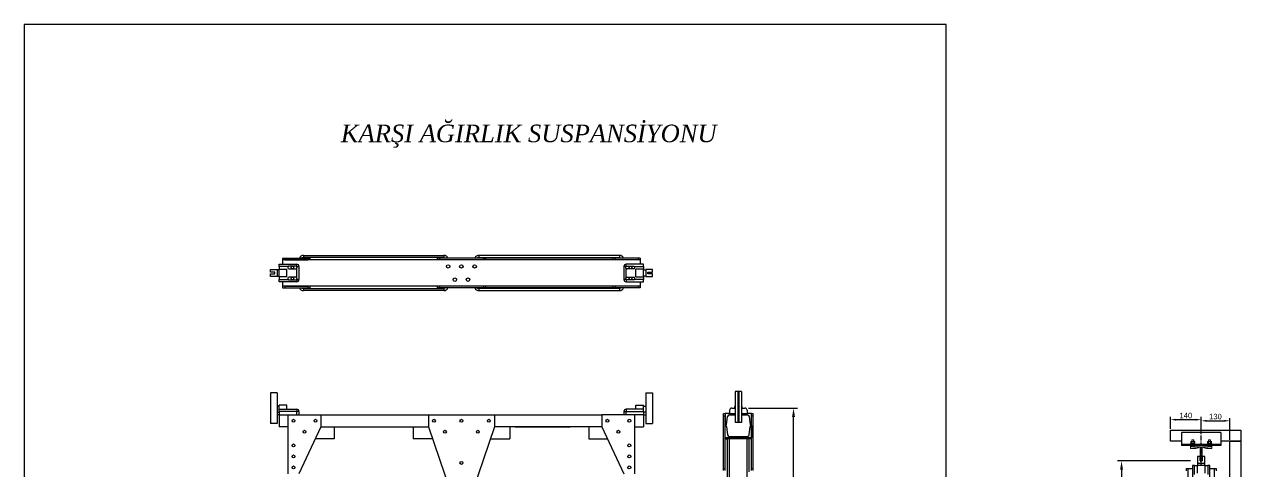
# Model space of a CAD drawing. Header units: millimetres. Extents: x 0 to 5541, y 0 to 5940.
# Drawn here: x 0 to 5541, y 3907 to 5940 of the extents above; entities that cross this region are included whole.
import ezdxf

# ---------------------------------------------------------------- set-up
doc = ezdxf.new("R2010")
doc.units = ezdxf.units.MM
doc.set_wipeout_variables(frame=1)
for name, pattern in [('CENTER2', [28.575, 19.05, -3.175, 3.175, -3.175]), ('CENTERX2', [4, 2.5, -0.5, 0.5, -0.5]), ('SLD-Solid', [0])]:
    doc.linetypes.add(name, pattern=pattern)
for name, color, linetype in [('EKSEN', 253, 'CENTERX2'), ('KABİN', 7, 'Continuous'), ('KONSOL-TIRNAK grubu', 242, 'Continuous'), ('Yazılar', 70, 'Continuous')]:
    doc.layers.add(name, color=color, linetype=linetype)
doc.styles.get("Standard").update_dxf_attribs({"font": 'arial.ttf'})
doc.dimstyles.new('DimStyleALPx0.5', dxfattribs={"dimscale": 10, "dimtxt": 2.5, "dimasz": 2.5, "dimexe": 1.25, "dimexo": 0.625, "dimtad": 1, "dimdsep": 46, "dimtxsty": 'Standard', "dimcen": 2.5, "dimclrd": 60, "dimclre": 60, "dimadec": 0, "dimazin": 0, "dimtfac": 1, "dimtofl": 0, "dimtmove": 0, "dimatfit": 3, "dimfxl": 1, "dimarcsym": 0})
doc.dimstyles.new('Ölçülendirme Küçük', dxfattribs={"dimscale": 100, "dimtxt": 0.4, "dimasz": 0.4, "dimexe": 0.18, "dimexo": 0.44, "dimgap": 0, "dimtad": 1, "dimdec": 0, "dimrnd": 1, "dimzin": 0, "dimdsep": 46, "dimtxsty": 'Standard', "dimcen": 0.09, "dimclrd": 60, "dimclre": 60, "dimclrt": 256, "dimadec": 0, "dimazin": 0, "dimtfac": 1, "dimtdec": 0, "dimtix": 1, "dimtofl": 0, "dimtmove": 0, "dimatfit": 3, "dimfxl": 0.75, "dimtolj": 1, "dimtzin": 0, "dimarcsym": 0})

# ---------------------------------------------------------------- blocks, each defined once
blk = doc.blocks.new('*D11')
at = {"color": 60, "linetype": 'ByBlock', "lineweight": -2, "transparency": 16777216}
for p, q in [((5361.4, 4060.4), (5361.4, 4147)), ((5386.4, 4134.5), (5466.4, 4134.5)), ((5491.4, 4047.9), (5491.4, 4147))]:
    blk.add_line(p, q, dxfattribs=at)
at = {"color": 60, "transparency": 16777216}
for points in [[(5386.4, 4138.7), (5386.4, 4130.4), (5361.4, 4134.5)], [(5466.4, 4138.7), (5466.4, 4130.4), (5491.4, 4134.5)]]:
    blk.add_solid(points, dxfattribs=at)
at = {"layer": 'DEFPOINTS', "color": 0, "transparency": 16777216}
for p in [(5491.4, 4134.5), (5361.4, 4054.2), (5491.4, 4041.7)]:
    blk.add_point(p, dxfattribs=at)
at = {"color": 0, "transparency": 16777216, "insert": (5426.4, 4153.6), "char_height": 25, "attachment_point": 5}
blk.add_mtext('130', dxfattribs=at)
blk = doc.blocks.new('*D12')
at = {"color": 60, "linetype": 'ByBlock', "lineweight": -2, "transparency": 16777216}
for p, q in [((5221.4, 4097.9), (5221.4, 4152)), ((5336.4, 4139.5), (5246.4, 4139.5)), ((5361.4, 4060.4), (5361.4, 4152))]:
    blk.add_line(p, q, dxfattribs=at)
at = {"color": 60, "transparency": 16777216}
for points in [[(5246.4, 4143.7), (5246.4, 4135.4), (5221.4, 4139.5)], [(5336.4, 4143.7), (5336.4, 4135.4), (5361.4, 4139.5)]]:
    blk.add_solid(points, dxfattribs=at)
at = {"layer": 'DEFPOINTS', "color": 0, "transparency": 16777216}
for p in [(5221.4, 4139.5), (5221.4, 4091.7), (5361.4, 4054.2)]:
    blk.add_point(p, dxfattribs=at)
at = {"color": 0, "transparency": 16777216, "insert": (5291.4, 4158.5), "char_height": 25, "attachment_point": 5}
blk.add_mtext('140', dxfattribs=at)
blk = doc.blocks.new('*U7')
blk.add_wipeout([(75, -90), (130, -90), (130, 90), (75, 90)])
at = {"color": 4}
blk.add_lwpolyline([(0, -4.5), (60, -4.5, -0.414214), (65, -9.5), (65, -30, 0.414214), (70, -35), (70, 35), (70, 35, 0.414214), (65, 30), (65, 9.5, -0.414214), (60, 4.5), (0, 4.5)], format="xyb", close=True, dxfattribs=at)
at = {"layer": 'EKSEN', "linetype": 'CENTER2'}
blk.add_line((-20, 0), (150, 0), dxfattribs=at)
at = {"layer": 'KABİN', "lineweight": 20}
for p, q in [((57, 48.7), (70, 48.7)), ((57, 24.6), (57, 48.7)), ((59.8, 11.8), (57, 24.6)), ((63, 11.8), (59.8, 11.8)), ((63, 11.8), (63.7, 25.3)), ((64.9, 25.3), (63.7, 25.3)), ((64.9, 45.2), (70, 45.2)), ((64.9, 25.3), (64.9, 45.2)), ((64.9, 41.7), (70, 41.7)), ((64.9, 35), (70, 35)), ((78.6, 49.5), (75, 49.5)), ((78.6, 27.1), (75, 27.1)), ((78.6, 49.5), (78.6, 38.3)), ((81, 44.9), (78.6, 44.9)), ((78.6, 39.9), (81, 37.2)), ((78.6, 39.3), (81, 36.6)), ((78.6, 27.1), (78.6, 38.3)), ((81, 31.7), (78.6, 31.7)), ((81, 44.9), (81, 38.3)), ((81, 31.7), (81, 38.3)), ((81.9, 47.1), (88.1, 47.1)), ((81.9, 42.7), (88.1, 42.7)), ((81.9, 33.9), (88.1, 33.9)), ((81.9, 29.5), (88.1, 29.5)), ((89, 44.9), (89, 38.3)), ((95.7, 43.1), (89, 43.1)), ((96.5, 42.3), (89, 42.3)), ((89, 31.7), (89, 38.3)), ((96.5, 34.3), (89, 34.3)), ((95.7, 33.5), (89, 33.5)), ((96.5, 42.3), (95.7, 43.1)), ((95.7, 43.1), (95.7, 38.3)), ((95.7, 33.5), (95.7, 38.3)), ((96.5, 34.3), (95.7, 33.5)), ((96.5, 38.3), (96.5, 42.3)), ((96.5, 38.3), (96.5, 34.3)), ((59.8, -11.8), (57, -24.6)), ((57, -24.6), (57, -48.7)), ((57, -48.7), (70, -48.7)), ((63, -11.8), (59.8, -11.8)), ((63, -11.8), (63.7, -25.3)), ((64.9, -25.3), (63.7, -25.3)), ((64.9, -25.3), (64.9, -45.2)), ((64.9, -35), (70, -35)), ((64.9, -41.7), (70, -41.7)), ((64.9, -45.2), (70, -45.2)), ((78.6, -27.1), (75, -27.1)), ((78.6, -49.5), (75, -49.5)), ((78.6, -27.1), (78.6, -38.3)), ((81, -31.7), (78.6, -31.7)), ((78.6, -39.3), (81, -36.6)), ((78.6, -39.9), (81, -37.2)), ((78.6, -49.5), (78.6, -38.3)), ((81, -44.9), (78.6, -44.9)), ((81, -31.7), (81, -38.3)), ((81, -44.9), (81, -38.3)), ((81.9, -29.5), (88.1, -29.5)), ((81.9, -33.9), (88.1, -33.9)), ((81.9, -42.7), (88.1, -42.7)), ((81.9, -47.1), (88.1, -47.1)), ((89, -31.7), (89, -38.3)), ((95.7, -33.5), (89, -33.5)), ((96.5, -34.3), (89, -34.3)), ((89, -44.9), (89, -38.3)), ((96.5, -42.3), (89, -42.3)), ((95.7, -43.1), (89, -43.1)), ((95.7, -33.5), (95.7, -38.3)), ((96.5, -34.3), (95.7, -33.5)), ((95.7, -43.1), (95.7, -38.3)), ((96.5, -42.3), (95.7, -43.1)), ((96.5, -38.3), (96.5, -34.3)), ((96.5, -38.3), (96.5, -42.3))]:
    blk.add_line(p, q, dxfattribs=at)
for centre, radius, start, end in [((84.1, 44.9), 3.14, 135.7033, 224.2967), ((92.2, 38.3), 11.2, 156.9925, 203.0075), ((84.1, 31.7), 3.14, 135.7033, 224.2967), ((85.9, 44.9), 3.14, 315.7033, 44.2967), ((77.8, 38.3), 11.2, 336.9925, 23.0075), ((85.9, 31.7), 3.14, 315.7033, 44.2967), ((84.1, -31.7), 3.14, 135.7033, 224.2967), ((92.2, -38.3), 11.2, 156.9925, 203.0075), ((84.1, -44.9), 3.14, 135.7033, 224.2967), ((85.9, -31.7), 3.14, 315.7033, 44.2967), ((77.8, -38.3), 11.2, 336.9925, 23.0075), ((85.9, -44.9), 3.14, 315.7033, 44.2967)]:
    blk.add_arc(centre, radius, start, end, dxfattribs=at)
at = {"layer": 'KONSOL-TIRNAK grubu'}
for p, q in [((70, -90), (70, 90)), ((130, 90), (70, 90)), ((75, -90), (75, 90)), ((130, -90), (70, -90))]:
    blk.add_line(p, q, dxfattribs=at)
at = {"layer": 'KONSOL-TIRNAK grubu', "linetype": 'ByBlock'}
blk.add_line((130, -90), (130, 90), dxfattribs=at)
blk = doc.blocks.new('*D13')
at = {"color": 60, "lineweight": -2, "transparency": 16777216}
for p, q in [((3299.4, 4192.5), (3522.3, 4192.5)), ((3504.3, 922.5), (3504.3, 4152.5)), ((3294.4, 882.5), (3522.3, 882.5))]:
    blk.add_line(p, q, dxfattribs=at)
at = {"color": 60, "transparency": 16777216}
for points in [[(3497.7, 4152.5), (3511, 4152.5), (3504.3, 4192.5)], [(3497.7, 922.5), (3511, 922.5), (3504.3, 882.5)]]:
    blk.add_solid(points, dxfattribs=at)
at = {"layer": 'DEFPOINTS', "color": 0, "transparency": 16777216}
for p in [(3255.4, 4192.5), (3504.3, 4192.5), (3250.4, 882.5)]:
    blk.add_point(p, dxfattribs=at)
at = {"transparency": 16777216, "insert": (3483.9, 2537.5), "char_height": 40, "attachment_point": 5, "rotation": 90}
blk.add_mtext('\\A1;3310', dxfattribs=at)
blk = doc.blocks.new('A$C3FE41340')
at = {"color": 2, "linetype": 'Continuous', "lineweight": 25, "true_color": 0xf1eb1f}
for p, q in [((65.5, 3455), (65.5, 3315)), ((77.5, 3455), (65.5, 3455)), ((77.5, 3455), (77.5, 3315)), ((82.5, 3455), (77.5, 3455)), ((82.5, 3455), (82.5, 3315)), ((94.5, 3455), (82.5, 3455)), ((94.5, 3455), (94.5, 3315)), ((77.5, 3315), (65.5, 3315)), ((82.5, 3315), (77.5, 3315)), ((94.5, 3315), (82.5, 3315))]:
    blk.add_line(p, q, dxfattribs=at)
at = {"color": 7, "linetype": 'Continuous', "lineweight": 25}
for p, q in [((12, 3355), (20, 3355)), ((12, 3345), (12, 3355)), ((12, 3345), (20, 3345)), ((12, 3105), (12, 3345)), ((40, 3355), (20, 3355)), ((20, 3355), (20, 3300)), ((20, 3105), (20, 3345)), ((26.4, 3304), (30.3, 3341.5)), ((38.3, 3348.7), (65.5, 3348.7)), ((40, 3370), (40, 3355)), ((40, 3355), (65.5, 3355)), ((50, 3380), (62, 3380)), ((94.5, 3355), (120, 3355)), ((94.5, 3348.7), (121.7, 3348.7)), ((98, 3380), (110, 3380)), ((120, 3370), (120, 3355)), ((140, 3355), (120, 3355)), ((129.7, 3341.5), (133.6, 3304)), ((140, 3355), (148, 3355)), ((140, 3300), (140, 3355)), ((140, 3345), (148, 3345)), ((140, 3105), (140, 3345)), ((148, 3345), (148, 3355)), ((148, 3105), (148, 3345)), ((20, 3300), (21.9, 3300)), ((20, 3245), (20, 3300)), ((26.4, 3296), (30.3, 3258.5)), ((129.7, 3258.5), (133.6, 3296)), ((138.1, 3300), (140, 3300)), ((140, 3300), (140, 3245)), ((140, 3245), (20, 3245)), ((20, 3240), (30, 3240)), ((30, 215), (30, 3240)), ((40, 3240), (30, 3240)), ((30, 3090), (30, 3240)), ((38.3, 3251.3), (121.7, 3251.3)), ((40, 215), (40, 3240)), ((120, 3240), (40, 3240)), ((120, 215), (120, 3240)), ((130, 3240), (120, 3240)), ((130, 3090), (130, 3240)), ((140, 3240), (130, 3240)), ((12, 3095), (12, 3105)), ((12, 3105), (20, 3105)), ((20, 3095), (20, 3105)), ((140, 3105), (148, 3105)), ((140, 3095), (140, 3105)), ((148, 3095), (148, 3105))]:
    blk.add_line(p, q, dxfattribs=at)
for centre, radius, start, end in [((80, 3380), 18, 143.6639, 180), ((80, 3380), 18, 0, 36.3361), ((38.3, 3340.7), 8, 90, 174), ((50, 3370), 10, 90, 180), ((110, 3370), 10, 0, 90), ((121.7, 3340.7), 8, 6, 90), ((21.9, 3304.5), 4.5, 270, 354), ((21.9, 3295.5), 4.5, 6, 90), ((138.1, 3304.5), 4.5, 186, 270), ((138.1, 3295.5), 4.5, 90, 174), ((38.3, 3259.3), 8, 186, 270), ((121.7, 3259.3), 8, 270, 354)]:
    blk.add_arc(centre, radius, start, end, dxfattribs=at)
blk = doc.blocks.new('*D21')
at = {"color": 60, "lineweight": -2, "transparency": 16777216}
for p, q in [((5312.9, 3951.7), (4980.7, 3951.7)), ((4998.7, 3911.7), (4998.7, 1991.7)), ((5312.9, 1951.7), (4980.7, 1951.7))]:
    blk.add_line(p, q, dxfattribs=at)
at = {"color": 60, "transparency": 16777216}
for points in [[(4992, 3911.7), (5005.4, 3911.7), (4998.7, 3951.7)], [(4992, 1991.7), (5005.4, 1991.7), (4998.7, 1951.7)]]:
    blk.add_solid(points, dxfattribs=at)
at = {"layer": 'DEFPOINTS', "color": 0, "transparency": 16777216}
for p in [(5356.9, 3951.7), (4998.7, 1951.7), (5356.9, 1951.7)]:
    blk.add_point(p, dxfattribs=at)
at = {"transparency": 16777216, "insert": (4978.3, 2951.7), "char_height": 40, "attachment_point": 5, "rotation": 90}
blk.add_mtext('\\A1;2000', dxfattribs=at)
blk = doc.blocks.new('*U31')
at = {"color": 7, "linetype": 'Continuous', "lineweight": 25}
for p, q in [((1835, 140), (-95, 140)), ((1850, 120), (1770, 120)), ((1835, 148), (1825, 148)), ((1835, 148), (1835, 140)), ((1835, 140), (1835, 120)), ((1850, 110), (1850, 120)), ((1808.3, 110), (1850, 110)), ((1850, 98), (1815, 98)), ((1815, 62), (1850, 62)), ((1850, 110), (1850, 98)), ((1850, 62), (1850, 98)), ((1850, 95), (1860, 95)), ((1860, 65), (1850, 65)), ((1850, 62), (1850, 50)), ((1835, 20), (-95, 20)), ((1770, 40), (1850, 40)), ((1850, 50), (1808.3, 50)), ((1835, 12), (1825, 12)), ((1835, 40), (1835, 20)), ((1835, 20), (1835, 12)), ((1850, 40), (1850, 50))]:
    blk.add_line(p, q, dxfattribs=at)
at = {"color": 2, "linetype": 'Continuous', "lineweight": 25, "true_color": 0xf1eb1f}
for p, q in [((1860, 96.5), (1860, 63.5)), ((1890, 96.5), (1860, 96.5)), ((1860, 63.5), (1890, 63.5)), ((1870, 75.5), (1870, 84.5)), ((1870, 84.5), (1890, 84.5)), ((1890, 75.5), (1870, 75.5)), ((1890, 84.5), (1890, 96.5)), ((1890, 63.5), (1890, 75.5))]:
    blk.add_line(p, q, dxfattribs=at)
blk = doc.blocks.new('A$C0EF7659A')
at = {"color": 7, "linetype": 'Continuous', "lineweight": 25}
for centre in [(8, 68), (68, 68), (128, 68), (38, 8), (98, 8)]:
    blk.add_circle(centre, 8, dxfattribs=at)
blk = doc.blocks.new('*U33')
at = {"color": 7, "linetype": 'Continuous', "lineweight": 25}
for p, q in [((40, 120), (120, 120)), ((40, 110), (40, 120)), ((55, 148), (55, 140)), ((55, 148), (65, 148)), ((1685, 140), (55, 140)), ((55, 140), (55, 120)), ((65, 148), (65, 140)), ((65, 148), (170, 148)), ((65, 140), (170, 140)), ((115, 111), (85, 111)), ((120, 110), (120, 120)), ((150, 160), (790, 160)), ((150, 160), (150, 150)), ((790, 150), (150, 150)), ((170, 148), (170, 140)), ((170, 148), (180, 148)), ((180, 148), (180, 140)), ((760, 148), (760, 140)), ((770, 148), (760, 148)), ((770, 148), (770, 140)), ((1675, 148), (770, 148)), ((1675, 140), (770, 140)), ((790, 160), (790, 150)), ((1590, 160), (950, 160)), ((950, 160), (950, 150)), ((950, 150), (1590, 150)), ((970, 148), (970, 140)), ((970, 148), (980, 148)), ((980, 148), (980, 140)), ((1560, 148), (1560, 140)), ((1570, 148), (1560, 148)), ((1570, 148), (1570, 140)), ((1590, 160), (1590, 150)), ((1700, 120), (1620, 120)), ((1620, 110), (1620, 120)), ((1625, 111), (1655, 111)), ((1685, 148), (1675, 148)), ((1675, 148), (1675, 140)), ((1685, 148), (1685, 140)), ((1685, 140), (1685, 120)), ((1700, 110), (1700, 120)), ((40, 95), (30, 95)), ((30, 65), (40, 65)), ((81.7, 110), (40, 110)), ((40, 110), (40, 98)), ((40, 98), (75, 98)), ((40, 62), (40, 98)), ((75, 62), (40, 62)), ((40, 62), (40, 50)), ((75, 62), (75, 98)), ((85, 99), (115, 99)), ((115, 61), (85, 61)), ((120, 110), (118.3, 110)), ((120, 110), (130, 110)), ((120, 108.3), (120, 110)), ((120, 58.3), (120, 101.7)), ((130, 110), (130, 50)), ((1620, 110), (1610, 110)), ((1610, 110), (1610, 50)), ((1620, 110), (1621.7, 110)), ((1620, 108.3), (1620, 110)), ((1620, 58.3), (1620, 101.7)), ((1655, 99), (1625, 99)), ((1625, 61), (1655, 61)), ((1658.3, 110), (1700, 110)), ((1700, 98), (1665, 98)), ((1665, 62), (1665, 98)), ((1665, 62), (1700, 62)), ((1700, 110), (1700, 98)), ((1700, 62), (1700, 98)), ((1700, 95), (1710, 95)), ((1710, 65), (1700, 65)), ((1700, 62), (1700, 50)), ((40, 50), (81.7, 50)), ((40, 40), (40, 50)), ((120, 40), (40, 40)), ((55, 40), (55, 20)), ((1685, 20), (55, 20)), ((55, 20), (55, 12)), ((55, 12), (65, 12)), ((65, 20), (65, 12)), ((65, 20), (170, 20)), ((65, 12), (170, 12)), ((85, 49), (115, 49)), ((118.3, 50), (120, 50)), ((120, 50), (120, 51.7)), ((120, 50), (130, 50)), ((120, 50), (120, 40)), ((150, 10), (790, 10)), ((150, 10), (150, 0)), ((170, 20), (170, 12)), ((170, 12), (180, 12)), ((180, 20), (180, 12)), ((760, 20), (760, 12)), ((770, 12), (760, 12)), ((770, 20), (770, 12)), ((1675, 20), (770, 20)), ((1675, 12), (770, 12)), ((790, 10), (790, 0)), ((1590, 10), (950, 10)), ((950, 10), (950, 0)), ((970, 20), (970, 12)), ((970, 12), (980, 12)), ((980, 20), (980, 12)), ((1560, 20), (1560, 12)), ((1570, 12), (1560, 12)), ((1570, 20), (1570, 12)), ((1590, 10), (1590, 0)), ((1620, 50), (1610, 50)), ((1620, 50), (1620, 51.7)), ((1621.7, 50), (1620, 50)), ((1620, 50), (1620, 40)), ((1620, 40), (1700, 40)), ((1655, 49), (1625, 49)), ((1700, 50), (1658.3, 50)), ((1675, 20), (1675, 12)), ((1685, 12), (1675, 12)), ((1685, 40), (1685, 20)), ((1685, 20), (1685, 12)), ((1700, 40), (1700, 50)), ((790, 0), (150, 0)), ((950, 0), (1590, 0))]:
    blk.add_line(p, q, dxfattribs=at)
at = {"color": 8, "linetype": 'Continuous', "lineweight": 25}
for p, q in [((150, 150), (150, 148)), ((790, 150), (790, 148)), ((950, 150), (950, 148)), ((1590, 150), (1590, 148)), ((150, 12), (150, 10)), ((790, 12), (790, 10)), ((950, 12), (950, 10)), ((1590, 12), (1590, 10))]:
    blk.add_line(p, q, dxfattribs=at)
at = {"color": 2, "linetype": 'Continuous', "lineweight": 25, "true_color": 0xf1eb1f}
for p, q in [((0, 96.5), (30, 96.5)), ((0, 84.5), (0, 96.5)), ((20, 84.5), (0, 84.5)), ((0, 63.5), (0, 75.5)), ((0, 75.5), (20, 75.5)), ((30, 63.5), (0, 63.5)), ((20, 75.5), (20, 84.5)), ((30, 96.5), (30, 63.5)), ((1710, 96.5), (1710, 63.5)), ((1740, 96.5), (1710, 96.5)), ((1710, 63.5), (1740, 63.5)), ((1720, 75.5), (1720, 84.5)), ((1720, 84.5), (1740, 84.5)), ((1740, 75.5), (1720, 75.5)), ((1740, 84.5), (1740, 96.5)), ((1740, 63.5), (1740, 75.5))]:
    blk.add_line(p, q, dxfattribs=at)
at = {"color": 7, "linetype": 'Continuous', "lineweight": 25}
for centre in [(100, 105), (1640, 105), (100, 55), (1640, 55)]:
    blk.add_circle(centre, 6, dxfattribs=at)
for centre, radius, start, end in [((120, 110), 10, 0, 90), ((150, 140), 20, 90, 156.4218), ((790, 140), 20, 23.5782, 90), ((950, 140), 20, 90, 156.4218), ((1590, 140), 20, 23.5782, 90), ((1620, 110), 10, 90, 180), ((85, 105), 6, 123.5573, 270), ((85, 55), 6, 90, 236.4427), ((115, 105), 6, 270, 326.4427), ((115, 55), 6, 33.5573, 90), ((115, 105), 6, 33.5573, 56.4427), ((1625, 105), 6, 123.5573, 146.4427), ((1625, 105), 6, 213.5573, 270), ((1625, 55), 6, 90, 146.4427), ((1655, 105), 6, 270, 56.4427), ((1655, 55), 6, 303.5573, 90), ((115, 55), 6, 303.5573, 326.4427), ((120, 50), 10, 270, 0), ((150, 20), 20, 203.5782, 270), ((790, 20), 20, 270, 336.4218), ((950, 20), 20, 203.5782, 270), ((1590, 20), 20, 270, 336.4218), ((1620, 50), 10, 180, 270), ((1625, 55), 6, 213.5573, 236.4427)]:
    blk.add_arc(centre, radius, start, end, dxfattribs=at)
at = {"color": 8, "linetype": 'Continuous', "lineweight": 25}
for centre, start_param, end_param in [((150, 140), 1.570796, 2.214297), ((950, 140), 1.570796, 2.214297), ((150, 20), 4.068888, 4.712389), ((950, 20), 4.068888, 4.712389)]:
    blk.add_ellipse(centre, major_axis=(20, 0), ratio=0.5, start_param=start_param, end_param=end_param, dxfattribs=at)
at = {"color": 8, "linetype": 'Continuous', "lineweight": 25, "extrusion": (0, 0, -1)}
for centre, start_param, end_param in [((790, 140), 1.570796, 2.214297), ((1590, 140), 1.570796, 2.214297), ((790, 20), 4.068888, 4.712389), ((1590, 20), 4.068888, 4.712389)]:
    blk.add_ellipse(centre, major_axis=(-20, 0), ratio=0.5, start_param=start_param, end_param=end_param, dxfattribs=at)
at = {"color": 7, "linetype": 'Continuous', "lineweight": 25}
for points, knots in [([(85, 111), (84.3, 110.9), (83.1, 110.8), (82.1, 110.3), (81.7, 110)], [0, 0, 0, 0, 0.574869, 1, 1, 1, 1]), ([(118.3, 110), (117.7, 110.3), (116.7, 110.9), (115.5, 111), (115, 111)], [0, 0, 0, 0, 0.574889, 1, 1, 1, 1]), ([(1621.7, 110), (1622.3, 110.3), (1623.3, 110.9), (1624.5, 111), (1625, 111)], [0, 0, 0, 0, 0.574889, 1, 1, 1, 1]), ([(1655, 111), (1655.7, 110.9), (1656.9, 110.8), (1657.9, 110.3), (1658.3, 110)], [0, 0, 0, 0, 0.574869, 1, 1, 1, 1]), ([(120, 101.7), (120.3, 102.3), (121, 103.5), (121.1, 105.5), (120.7, 107.2), (120.2, 108), (120, 108.3)], [0, 0, 0, 0, 0.287552, 0.575089, 0.861887, 1, 1, 1, 1]), ([(120, 51.7), (120.3, 52.3), (121, 53.5), (121.1, 55.5), (120.7, 57.2), (120.2, 58), (120, 58.3)], [0, 0, 0, 0, 0.287552, 0.575089, 0.861887, 1, 1, 1, 1]), ([(1620, 101.7), (1619.7, 102.3), (1619, 103.5), (1618.9, 105.5), (1619.3, 107.2), (1619.8, 108), (1620, 108.3)], [0, 0, 0, 0, 0.287552, 0.575089, 0.861887, 1, 1, 1, 1]), ([(1620, 51.7), (1619.7, 52.3), (1619, 53.5), (1618.9, 55.5), (1619.3, 57.2), (1619.8, 58), (1620, 58.3)], [0, 0, 0, 0, 0.287552, 0.575089, 0.861887, 1, 1, 1, 1]), ([(81.7, 50), (82.3, 49.7), (83.3, 49.1), (84.5, 49), (85, 49)], [0, 0, 0, 0, 0.574891, 1, 1, 1, 1]), ([(115, 49), (115.7, 49.1), (116.9, 49.2), (117.9, 49.7), (118.3, 50)], [0, 0, 0, 0, 0.574867, 1, 1, 1, 1]), ([(1625, 49), (1624.3, 49.1), (1623.1, 49.2), (1622.1, 49.7), (1621.7, 50)], [0, 0, 0, 0, 0.574867, 1, 1, 1, 1]), ([(1658.3, 50), (1657.7, 49.7), (1656.7, 49.1), (1655.5, 49), (1655, 49)], [0, 0, 0, 0, 0.574891, 1, 1, 1, 1])]:
    blk.add_open_spline(points, degree=3, knots=knots, dxfattribs=at)
blk.add_blockref('A$C0EF7659A', (802, 42))

msp = doc.modelspace()

# ---------------------------------------------------------------- linework, layer by layer
at = {"color": 2, "linetype": 'SLD-Solid', "lineweight": 25, "true_color": 0xf1eb1f}
for p, q in [((1151.236, 4262.457), (1121.236, 4262.457)), ((1121.236, 4262.457), (1121.236, 4122.457)), ((1151.236, 4262.457), (1151.236, 4122.457)), ((2831.236, 4262.457), (2861.236, 4262.457)), ((2831.236, 4262.457), (2831.236, 4122.457)), ((2861.236, 4262.457), (2861.236, 4122.457)), ((1151.236, 4122.457), (1121.236, 4122.457)), ((2831.236, 4122.457), (2861.236, 4122.457))]:
    msp.add_line(p, q, dxfattribs=at)
at = {"color": 7, "linetype": 'SLD-Solid', "lineweight": 25}
for p, q in [((1161.236, 4200.457), (1151.236, 4200.457)), ((1151.236, 4174.457), (1161.236, 4174.457)), ((1161.236, 4162.457), (1151.236, 4162.457)), ((1196.236, 4205.457), (1161.236, 4205.457)), ((1161.236, 4187.457), (1161.236, 4205.457)), ((1161.236, 4187.457), (1241.236, 4187.457)), ((1161.236, 4177.458), (1161.236, 4187.457)), ((1161.236, 4177.458), (1161.236, 4162.457)), ((1241.236, 4177.458), (1161.236, 4177.458)), ((1161.236, 4162.457), (1176.236, 4162.457)), ((1171.236, 4162.457), (1351.236, 4162.457)), ((1196.236, 4187.457), (1196.236, 4205.457)), ((1201.236, 3892.457), (1201.236, 4162.457)), ((1201.236, 4162.457), (1351.236, 4162.457)), ((1241.236, 4187.457), (1241.236, 4177.458)), ((1241.236, 4162.457), (1241.236, 4177.458)), ((1251.236, 4177.458), (1241.236, 4177.458)), ((1251.236, 4177.458), (1251.236, 4162.457)), ((1351.236, 4162.457), (1351.236, 4107.457)), ((1351.236, 4162.457), (2631.236, 4162.457)), ((1841.236, 4162.457), (1841.236, 4107.457)), ((2141.236, 4162.457), (2141.236, 4107.457)), ((2781.236, 4162.457), (2631.236, 4162.457)), ((2631.236, 4162.457), (2631.236, 4107.457)), ((2811.236, 4162.457), (2631.236, 4162.457)), ((2731.236, 4177.458), (2741.236, 4177.458)), ((2731.236, 4177.458), (2731.236, 4162.457)), ((2821.236, 4187.457), (2741.236, 4187.457)), ((2741.236, 4187.457), (2741.236, 4177.458)), ((2741.236, 4177.458), (2821.236, 4177.458)), ((2741.236, 4162.457), (2741.236, 4177.458)), ((2781.236, 3892.457), (2781.236, 4162.457)), ((2786.236, 4205.457), (2821.236, 4205.457)), ((2786.236, 4187.457), (2786.236, 4205.457)), ((2821.236, 4162.457), (2806.236, 4162.457)), ((2821.236, 4187.457), (2821.236, 4205.457)), ((2821.236, 4200.457), (2831.236, 4200.457)), ((2821.236, 4177.458), (2821.236, 4187.457)), ((2821.236, 4177.458), (2821.236, 4162.457)), ((2831.236, 4174.457), (2821.236, 4174.457)), ((2821.236, 4162.457), (2831.236, 4162.457)), ((1201.236, 4107.457), (1161.236, 4107.457)), ((1351.236, 4107.457), (1251.236, 3892.457)), ((1351.236, 4107.457), (1841.236, 4107.457)), ((1411.236, 4107.457), (1411.236, 4052.458)), ((1771.236, 4107.457), (1771.236, 4052.458)), ((1841.236, 4107.457), (1941.236, 3812.457)), ((2141.236, 4107.457), (2041.236, 3812.457)), ((2631.236, 4107.457), (2141.236, 4107.457)), ((2211.236, 4107.457), (2211.236, 4052.458)), ((2236.236, 4107.457), (2486.236, 4107.457)), ((2571.236, 4107.457), (2571.236, 4052.458)), ((2631.236, 4107.457), (2731.236, 3892.457)), ((2781.236, 4107.457), (2821.236, 4107.457)), ((1411.236, 4052.458), (1325.655, 4052.458)), ((1859.88, 4052.458), (1771.236, 4052.458)), ((2122.592, 4052.458), (2211.236, 4052.458)), ((2571.236, 4052.458), (2656.817, 4052.458))]:
    msp.add_line(p, q, dxfattribs=at)
for p, q in [((1161.236, 4162.457), (1161.236, 4107.457)), ((2821.236, 4162.457), (2821.236, 4107.457))]:
    msp.add_line(p, q)
for points in [[(4200, 0), (4200, 5940), (0, 5940), (0, 0)], [(5541.351, 4041.682), (5221.351, 4041.682), (5221.351, 4091.682), (5541.351, 4091.682)], [(5541.351, 1861.682), (5491.351, 1861.682), (5491.351, 4041.682), (5541.351, 4041.682)]]:
    msp.add_lwpolyline(points, close=True)
for centre in [(1226.236, 4134.957), (1326.236, 4134.957), (1866.236, 4134.957), (1991.236, 4134.957), (2116.236, 4134.957), (2656.236, 4134.957), (2756.236, 4134.957), (1276.236, 4084.957), (1916.236, 4084.957), (2066.236, 4084.957), (2706.236, 4084.957), (1226.236, 4022.457), (2756.236, 4022.457), (1226.236, 3972.457), (1991.236, 3942.457), (2756.236, 3972.457), (1226.236, 3922.457), (2756.236, 3922.457)]:
    msp.add_circle(centre, 6.5, dxfattribs=at)
for centre, start, end in [((1241.236, 4177.458), 359.999581, 90.001956), ((2741.236, 4177.458), 89.998044, 180.000419)]:
    msp.add_arc(centre, 10, start, end, dxfattribs=at)

# ---------------------------------------------------------------- block references
for name, p in [('*U33', (1121.236, 4727.55)), ('A$C3FE41340', (3172.913, 812.457))]:
    msp.add_blockref(name, p)

# ---------------------------------------------------------------- texts
at = {"layer": 'Yazılar', "color": 1, "insert": (2297.985, 5430.571), "char_height": 80, "width": 1797, "attachment_point": 5}
msp.add_mtext('{\\fTimes New Roman|b0|i1|c162|p18;\\C256;KARŞI AĞIRLIK SUSPANSİYONU}', dxfattribs=at)

# ---------------------------------------------------------------- dimensions: what is measured, and where the dimension line sits
dim = msp.add_linear_dim(base=(3504.329, 4192.457), p1=(3250.413, 882.457), p2=(3255.413, 4192.457), angle=90, dimstyle='Ölçülendirme Küçük')
dim.commit()
dim.dimension.update_dxf_attribs({"geometry": '*D13', "text_midpoint": (3483.893, 2537.457)})
for base, p2, picture, middle in [((5221.351, 4139.533), (5221.351, 4091.682), '*D12', (5291.351, 4158.548)), ((5491.351, 4134.533), (5491.351, 4041.682), '*D11', (5426.351, 4153.556))]:
    dim = msp.add_linear_dim(base=base, p1=(5361.351, 4054.182), p2=p2, dimstyle='DimStyleALPx0.5')
    dim.commit()
    dim.dimension.update_dxf_attribs({"geometry": picture, "text_midpoint": middle})

# ---------------------------------------------------------------- next in the draw order: block references
at = {"rotation": 90}
msp.add_blockref('*U7', (5361.351, 3951.682), dxfattribs=at)

# ---------------------------------------------------------------- next in the draw order: block references
msp.add_blockref('*U31', (5441.351, 2081.682), dxfattribs=at)

# ---------------------------------------------------------------- next in the draw order: dimensions: what is measured, and where the dimension line sits
dim = msp.add_linear_dim(base=(4998.687, 1951.682), p1=(5356.851, 3951.682), p2=(5356.851, 1951.682), angle=90, dimstyle='Ölçülendirme Küçük')
dim.commit()
dim.dimension.update_dxf_attribs({"geometry": '*D21', "text_midpoint": (4978.264, 2951.682)})

doc.saveas('drawing.dxf')
